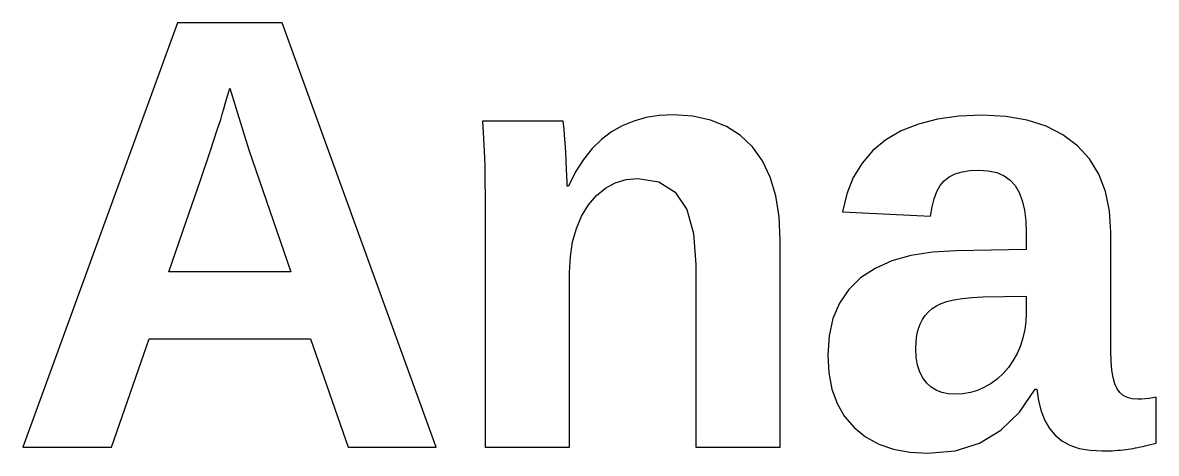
# Model space of a CAD drawing. Header units: metres. Extents: x 18 to 290, y 36 to 187.
# Drawn here: x 34.03 to 54.46, y 178.57 to 186.32 of the extents above; entities that cross this region are included whole.
import ezdxf

# ---------------------------------------------------------------- set-up
doc = ezdxf.new("R2010")
doc.units = ezdxf.units.M

msp = doc.modelspace()

# ---------------------------------------------------------------- linework, layer by layer
for p, q in [((36.8158, 186.322), (34.0273, 178.678)), ((38.7037, 186.322), (36.8158, 186.322)), ((41.4813, 178.678), (38.7037, 186.322)), ((37.7046, 184.945), (37.7272, 185.025)), ((37.7272, 185.025), (37.7597, 185.145)), ((37.7597, 185.145), (37.8737, 184.77)), ((37.6265, 184.678), (37.6543, 184.771)), ((37.6543, 184.771), (37.6803, 184.86)), ((37.6803, 184.86), (37.7046, 184.945)), ((37.8737, 184.77), (38.1069, 184.032)), ((37.5354, 184.391), (37.597, 184.58)), ((37.597, 184.58), (37.6265, 184.678)), ((43.7729, 184.548), (42.3191, 184.548)), ((42.3191, 184.548), (42.3255, 184.45)), ((43.7799, 184.493), (43.7729, 184.548)), ((45.0428, 184.552), (44.8347, 184.467)), ((45.2652, 184.613), (45.0428, 184.552)), ((45.502, 184.65), (45.2652, 184.613)), ((45.7531, 184.662), (45.502, 184.65)), ((46.109, 184.639), (45.7531, 184.662)), ((46.4301, 184.57), (46.109, 184.639)), ((46.7166, 184.455), (46.4301, 184.57)), ((50.5218, 184.586), (50.1741, 184.497)), ((50.9067, 184.639), (50.5218, 184.586)), ((51.3286, 184.656), (50.9067, 184.639)), ((51.7531, 184.634), (51.3286, 184.656)), ((52.1368, 184.569), (51.7531, 184.634)), ((52.4796, 184.459), (52.1368, 184.569)), ((37.4113, 184.021), (37.5354, 184.391)), ((42.3255, 184.45), (42.3316, 184.347)), ((42.3316, 184.347), (42.3376, 184.239)), ((43.7877, 184.41), (43.7799, 184.493)), ((43.7964, 184.3), (43.7877, 184.41)), ((44.6409, 184.358), (44.4606, 184.222)), ((44.8347, 184.467), (44.6409, 184.358)), ((46.9682, 184.294), (46.7166, 184.455)), ((49.8634, 184.373), (49.5899, 184.214)), ((50.1741, 184.497), (49.8634, 184.373)), ((52.7817, 184.306), (52.4796, 184.459)), ((42.3376, 184.239), (42.3433, 184.126)), ((43.806, 184.162), (43.7964, 184.3)), ((43.8164, 183.997), (43.806, 184.162)), ((44.4606, 184.222), (44.2929, 184.056)), ((47.1852, 184.087), (46.9682, 184.294)), ((49.5899, 184.214), (49.3546, 184.021)), ((53.043, 184.108), (52.7817, 184.306)), ((37.2246, 183.472), (37.4113, 184.021)), ((38.1069, 184.032), (38.861, 181.835)), ((42.3433, 184.126), (42.3488, 184.008)), ((42.3488, 184.008), (42.3537, 183.881)), ((43.8261, 183.829), (43.8164, 183.997)), ((44.2929, 184.056), (44.1377, 183.861)), ((47.3649, 183.835), (47.1852, 184.087)), ((49.3546, 184.021), (49.1586, 183.794)), ((53.2597, 183.871), (53.043, 184.108)), ((42.3537, 183.881), (42.3575, 183.74)), ((42.3575, 183.74), (42.3603, 183.585)), ((43.8337, 183.684), (43.8261, 183.829)), ((44.1377, 183.861), (43.9952, 183.636)), ((47.5047, 183.542), (47.3649, 183.835)), ((49.1586, 183.794), (49.0018, 183.534)), ((53.4283, 183.596), (53.2597, 183.871)), ((42.3603, 183.585), (42.3619, 183.417)), ((43.8391, 183.561), (43.8337, 183.684)), ((43.8424, 183.46), (43.8391, 183.561)), ((43.9952, 183.636), (43.8652, 183.381)), ((47.6045, 183.205), (47.5047, 183.542)), ((49.0018, 183.534), (48.8843, 183.241)), ((50.6424, 183.476), (50.7306, 183.546)), ((50.7306, 183.546), (50.8368, 183.6)), ((50.8368, 183.6), (50.9611, 183.638)), ((50.9611, 183.638), (51.1033, 183.661)), ((51.1033, 183.661), (51.2636, 183.669)), ((51.2636, 183.669), (51.4357, 183.658)), ((51.4357, 183.658), (51.5874, 183.624)), ((51.5874, 183.624), (51.7186, 183.568)), ((51.7186, 183.568), (51.8295, 183.49)), ((53.5488, 183.285), (53.4283, 183.596)), ((36.9755, 182.744), (37.2246, 183.472)), ((42.3619, 183.417), (42.3624, 183.235)), ((43.8435, 183.381), (43.8424, 183.46)), ((43.8652, 183.381), (43.8435, 183.381)), ((44.3701, 183.213), (44.5315, 183.346)), ((44.5315, 183.346), (44.71, 183.441)), ((44.71, 183.441), (44.9056, 183.498)), ((44.9056, 183.498), (45.1183, 183.517)), ((45.1183, 183.517), (45.4953, 183.455)), ((45.4953, 183.455), (45.7885, 183.27)), ((50.5079, 183.282), (50.5692, 183.389)), ((50.5692, 183.389), (50.6424, 183.476)), ((51.8295, 183.49), (51.92, 183.39)), ((51.92, 183.39), (51.9923, 183.266)), ((42.3624, 183.235), (42.3624, 178.678)), ((44.226, 183.042), (44.3701, 183.213)), ((45.7885, 183.27), (45.9979, 182.96)), ((47.6644, 182.826), (47.6045, 183.205)), ((48.8843, 183.241), (48.8061, 182.915)), ((50.4211, 183.007), (50.4585, 183.154)), ((50.4585, 183.154), (50.5079, 183.282)), ((51.9923, 183.266), (52.0485, 183.119)), ((52.0485, 183.119), (52.0886, 182.948)), ((53.621, 182.937), (53.5488, 183.285)), ((44.1039, 182.842), (44.226, 183.042)), ((45.9979, 182.96), (46.1235, 182.528)), ((48.8061, 182.915), (50.3956, 182.839)), ((50.3956, 182.839), (50.4211, 183.007)), ((52.0886, 182.948), (52.1127, 182.753)), ((53.6451, 182.551), (53.621, 182.937)), ((36.6639, 181.835), (36.9755, 182.744)), ((44.009, 182.62), (44.1039, 182.842)), ((47.6844, 182.405), (47.6644, 182.826)), ((52.1127, 182.753), (52.1207, 182.535)), ((43.9412, 182.376), (44.009, 182.62)), ((46.1235, 182.528), (46.1654, 181.971)), ((52.1207, 182.535), (52.1207, 182.237)), ((53.6451, 180.414), (53.6451, 182.551)), ((43.9005, 182.111), (43.9412, 182.376)), ((47.6844, 178.678), (47.6844, 182.405)), ((43.8869, 181.824), (43.9005, 182.111)), ((50.0395, 182.132), (49.695, 182.034)), ((50.4267, 182.192), (50.0395, 182.132)), ((50.8567, 182.215), (50.4267, 182.192)), ((52.1207, 182.237), (50.8567, 182.215)), ((46.1654, 181.971), (46.1654, 178.678)), ((49.3932, 181.899), (49.1342, 181.727)), ((49.695, 182.034), (49.3932, 181.899)), ((38.861, 181.835), (36.6639, 181.835)), ((43.8869, 178.678), (43.8869, 181.824)), ((49.1342, 181.727), (48.9204, 181.518)), ((48.9204, 181.518), (48.7541, 181.275)), ((50.5854, 181.268), (50.6868, 181.303)), ((50.6868, 181.303), (50.8129, 181.333)), ((50.8129, 181.333), (50.9637, 181.356)), ((50.9637, 181.356), (51.1392, 181.373)), ((51.1392, 181.373), (51.3395, 181.385)), ((51.3395, 181.385), (52.1207, 181.396)), ((52.1207, 181.396), (52.1207, 181.098)), ((48.7541, 181.275), (48.6353, 180.998)), ((50.2973, 181.052), (50.3566, 181.118)), ((50.3566, 181.118), (50.4244, 181.176)), ((50.4244, 181.176), (50.5007, 181.226)), ((50.5007, 181.226), (50.5854, 181.268)), ((52.1207, 181.098), (52.114, 180.945)), ((48.6353, 180.998), (48.564, 180.685)), ((50.1718, 180.801), (50.2044, 180.895)), ((50.2044, 180.895), (50.2464, 180.978)), ((50.2464, 180.978), (50.2973, 181.052)), ((52.114, 180.945), (52.0938, 180.796)), ((48.564, 180.685), (48.5402, 180.338)), ((50.1344, 180.582), (50.1484, 180.697)), ((50.1484, 180.697), (50.1718, 180.801)), ((52.0938, 180.796), (52.0602, 180.65)), ((35.6277, 178.678), (36.3059, 180.631)), ((36.3059, 180.631), (39.2191, 180.631)), ((39.2191, 180.631), (39.8972, 178.678)), ((50.1298, 180.457), (50.1344, 180.582)), ((52.0131, 180.507), (51.9526, 180.368)), ((52.0602, 180.65), (52.0131, 180.507)), ((48.5402, 180.338), (48.5593, 180.017)), ((50.1375, 180.299), (50.1298, 180.457)), ((50.1606, 180.158), (50.1375, 180.299)), ((51.9526, 180.368), (51.8802, 180.236)), ((53.6496, 180.229), (53.6451, 180.414)), ((50.1991, 180.033), (50.1606, 180.158)), ((51.7976, 180.116), (51.7049, 180.008)), ((51.8802, 180.236), (51.7976, 180.116)), ((53.6629, 180.068), (53.6496, 180.229)), ((53.6852, 179.932), (53.6629, 180.068)), ((48.5593, 180.017), (48.6166, 179.726)), ((50.253, 179.926), (50.1991, 180.033)), ((50.3223, 179.836), (50.253, 179.926)), ((51.6019, 179.912), (51.4887, 179.828)), ((51.7049, 180.008), (51.6019, 179.912)), ((53.7163, 179.82), (53.6852, 179.932)), ((48.6166, 179.726), (48.7121, 179.465)), ((50.4045, 179.763), (50.3223, 179.836)), ((50.4968, 179.706), (50.4045, 179.763)), ((50.5993, 179.665), (50.4968, 179.706)), ((50.7121, 179.641), (50.5993, 179.665)), ((51.1114, 179.664), (50.9757, 179.641)), ((51.2422, 179.703), (51.1114, 179.664)), ((51.368, 179.758), (51.2422, 179.703)), ((51.4887, 179.828), (51.368, 179.758)), ((51.996, 179.309), (52.2781, 179.725)), ((52.2781, 179.725), (52.3106, 179.725)), ((52.3106, 179.725), (52.3411, 179.516)), ((53.7563, 179.733), (53.7163, 179.82)), ((53.8068, 179.666), (53.7563, 179.733)), ((53.8692, 179.613), (53.8068, 179.666)), ((48.7121, 179.465), (48.8457, 179.234)), ((50.835, 179.633), (50.7121, 179.641)), ((50.9757, 179.641), (50.835, 179.633)), ((52.3411, 179.516), (52.3891, 179.329)), ((53.9435, 179.576), (53.8692, 179.613)), ((54.0298, 179.553), (53.9435, 179.576)), ((54.128, 179.546), (54.0298, 179.553)), ((54.197, 179.547), (54.128, 179.546)), ((54.2651, 179.551), (54.197, 179.547)), ((54.3324, 179.558), (54.2651, 179.551)), ((54.3988, 179.567), (54.3324, 179.558)), ((54.4643, 179.579), (54.3988, 179.567)), ((54.4643, 178.754), (54.4643, 179.579)), ((48.8457, 179.234), (49.0176, 179.033)), ((51.6618, 178.985), (51.996, 179.309)), ((52.3891, 179.329), (52.4548, 179.163)), ((49.0176, 179.033), (49.2235, 178.866)), ((52.4548, 179.163), (52.538, 179.018)), ((49.2235, 178.866), (49.4594, 178.736)), ((51.2755, 178.754), (51.6618, 178.985)), ((52.538, 179.018), (52.6388, 178.895)), ((52.6388, 178.895), (52.7604, 178.793)), ((34.0273, 178.678), (35.6277, 178.678)), ((39.8972, 178.678), (41.4813, 178.678)), ((42.3624, 178.678), (43.8869, 178.678)), ((46.1654, 178.678), (47.6844, 178.678)), ((49.4594, 178.736), (49.7253, 178.644)), ((49.7253, 178.644), (50.021, 178.588)), ((50.8372, 178.616), (51.2755, 178.754)), ((52.7604, 178.793), (52.9062, 178.714)), ((52.9062, 178.714), (53.076, 178.658)), ((53.076, 178.658), (53.2699, 178.624)), ((53.2699, 178.624), (53.4878, 178.613)), ((53.6685, 178.617), (53.7222, 178.62)), ((53.7222, 178.62), (53.7726, 178.624)), ((53.7726, 178.624), (53.8209, 178.628)), ((53.8209, 178.628), (53.8681, 178.633)), ((53.8681, 178.633), (53.9142, 178.639)), ((53.9142, 178.639), (53.9593, 178.645)), ((53.9593, 178.645), (54.0032, 178.651)), ((54.0032, 178.651), (54.0466, 178.658)), ((54.0466, 178.658), (54.09, 178.666)), ((54.09, 178.666), (54.1334, 178.674)), ((54.1334, 178.674), (54.1768, 178.684)), ((54.1768, 178.684), (54.2202, 178.694)), ((54.2202, 178.694), (54.2647, 178.705)), ((54.2647, 178.705), (54.3113, 178.717)), ((54.3113, 178.717), (54.3602, 178.729)), ((54.3602, 178.729), (54.4112, 178.741)), ((54.4112, 178.741), (54.4643, 178.754)), ((50.021, 178.588), (50.3467, 178.57)), ((50.3467, 178.57), (50.8372, 178.616)), ((53.4878, 178.613), (53.5513, 178.613)), ((53.5513, 178.613), (53.6115, 178.615)), ((53.6115, 178.615), (53.6685, 178.617))]:
    msp.add_line(p, q)

doc.saveas('drawing.dxf')
